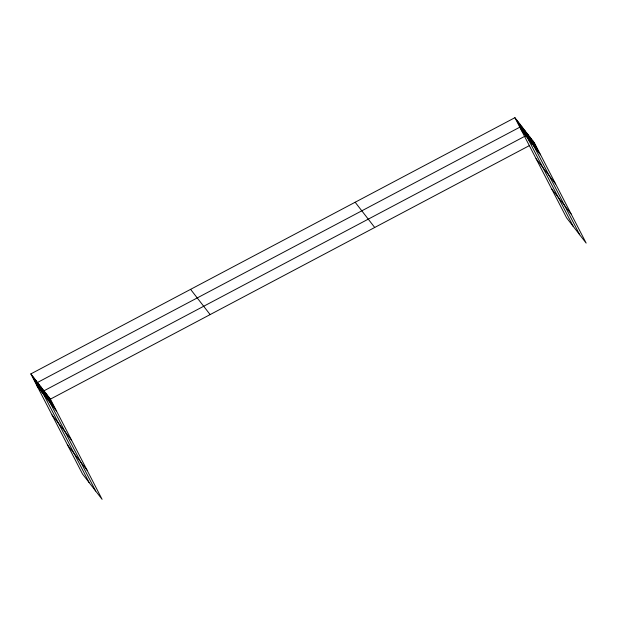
<?xml version="1.0" encoding="UTF-8"?>
<svg xmlns="http://www.w3.org/2000/svg" width="617" height="617" viewBox="0 0 617 617"><rect width="100%" height="100%" fill="white"/><g stroke="black" fill="none" stroke-linecap="round" stroke-linejoin="round"><path stroke-width="0.93" d="M30.85 373.902L50.393 399.145L102.09 499.315L82.555 474.072L30.85 373.902L514.91 117.685L534.445 142.928L586.15 243.098L566.607 217.855L514.91 117.685M50.393 399.145L529.455 145.573M531.954 144.255L534.445 142.928M521.041 129.57L540.577 154.813M536.073 158.7L555.616 183.943M551.567 188.717L571.111 213.96M355.168 202.237L374.712 227.48M190.591 289.35L210.127 314.593M36.981 385.779L56.525 411.022M52.021 414.917L71.564 440.16M67.515 444.934L87.059 470.177M532.833 140.846L538.965 152.731M531.222 138.763L537.353 150.648M529.61 136.681L535.741 148.566M579.702 234.768L527.998 134.599L43.946 390.816L95.643 490.985M526.386 132.516L532.517 144.393M524.774 130.434L530.905 142.311M523.162 128.351L529.293 140.229M573.255 226.439L521.55 126.269L37.49 382.486L89.195 482.656M519.892 124.125L526.023 136.002M518.226 121.981L524.357 133.858M516.568 119.829L522.699 131.714M48.782 397.063L54.913 408.94M47.17 394.98L53.301 406.858M45.558 392.898L51.689 404.775M42.334 388.733L48.465 400.61M40.722 386.651L46.853 398.528M39.11 384.568L45.242 396.446M35.832 380.334L41.964 392.219M34.174 378.19L40.306 390.075M32.508 376.046L38.64 387.923"/></g></svg>
